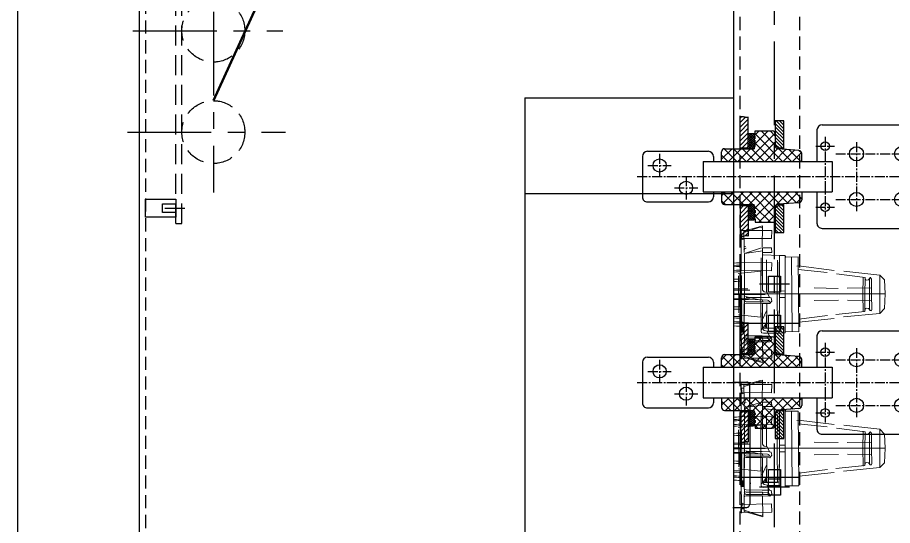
# Model space of a CAD drawing. Header units: millimetres. Extents: x 237080 to 246815, y -181726 to -175279.
# Drawn here: x 241404 to 242266, y -177125 to -176625 of the extents above; entities that cross this region are included whole.
import ezdxf

# ---------------------------------------------------------------- set-up
doc = ezdxf.new("R2010")
doc.units = ezdxf.units.MM
doc.header["$LTSCALE"] = 13
for name, pattern in [('CENTER', [50.8, 31.75, -6.35, 6.35, -6.35]), ('CENTER2', [1.125, 0.75, -0.125, 0.125, -0.125]), ('CENTERX2', [101.6, 63.5, -12.7, 12.7, -12.7]), ('DASHED', [0.75, 0.5, -0.25])]:
    doc.linetypes.add(name, pattern=pattern)
doc.layers.get('0').update_dxf_attribs({"color": 1, "linetype": 'CENTER'})
for name, color, linetype in [('1', 4, 'Continuous'), ('4虚线层', 6, 'DASHED'), ('C00-00-00', 7, 'Continuous'), ('PDF_几何图形', 7, 'Continuous'), ('中心线', 1, 'CENTER2'), ('尺寸线', 3, 'Continuous'), ('粗实线', 4, 'Continuous'), ('细实线', 2, 'Continuous')]:
    doc.layers.add(name, color=color, linetype=linetype)
doc.layers.add('标注、文本', color=3, linetype='Continuous', lineweight=25)

# ---------------------------------------------------------------- blocks, each defined once
blk = doc.blocks.new('qecweqw')
at = {"layer": 'C00-00-00'}
h = blk.add_hatch(color=256, dxfattribs=at)
h.dxf.hatch_style = 2
h.paths.add_polyline_path([(142974.3, -156956.21), (142974.35, -156987.54), (142977.81, -156988.34)])
h = blk.add_hatch(color=256, dxfattribs=at)
h.dxf.hatch_style = 2
h.paths.add_polyline_path([(142974.3, -156956.21), (142977.76, -156957.01), (142977.81, -156988.34)])
h = blk.add_hatch(color=256, dxfattribs=at)
h.dxf.hatch_style = 2
h.paths.add_polyline_path([(142974.35, -156987.54), (142974.46, -156993.4), (142977.22, -156994.03)])
h = blk.add_hatch(color=256, dxfattribs=at)
h.dxf.hatch_style = 2
h.paths.add_polyline_path([(142974.35, -156987.54), (142977.81, -156988.34), (142977.22, -156994.03)])
h = blk.add_hatch(color=256, dxfattribs=at)
h.dxf.hatch_style = 2
h.paths.add_polyline_path([(142974.46, -156993.4), (142977.22, -156994.03), (142974.3, -156994.09)])
at = {"color": 2, "linetype": 'ByBlock', "lineweight": 18}
blk.add_line((142967.45, -156925.7), (142967.45, -156987.68), dxfattribs=at)
blk.add_line((143116.33, -156956.23), (142967.45, -156956.54))
at = {"layer": '1', "color": 1, "linetype": 'CENTERX2', "lineweight": -3, "ltscale": 0.1}
blk.add_line((143032.45, -156985.23), (142973.45, -156985.23), dxfattribs=at)
at = {"layer": 'C00-00-00', "lineweight": 0}
for points in [[(142973.97, -156893.49), (143004.61, -156893.57), (143004.33, -156901.66), (142974.38, -156901.41)], [(142974.57, -156932.97), (143004.36, -156933.29), (143004.73, -156925.36), (142974.25, -156924.88)], [(142974.24, -157019.57), (143004.88, -157019.36), (143004.56, -157011.27), (142974.61, -157011.64)]]:
    blk.add_lwpolyline(points, close=True, dxfattribs=at)
for points in [[(142974.5, -156929.82), (142974.5, -156892.64)], [(142977.06, -156894.22), (142993.48, -156889.63), (142995.55, -156889.14), (142995.35, -156891.37)], [(142977.39, -156895.6), (142992.95, -156890.48), (142995.19, -156890.68)], [(142977.02, -156897.15), (142974.79, -156896.94), (142975.4, -156902.63), (142977.47, -156902.14)], [(142977.14, -156913.16), (142978.2, -156911.45), (142979.58, -156911.13)], [(142979.26, -156909.74), (142977.71, -156909.38), (142977.39, -156908)], [(142977.39, -156908), (142977.63, -156915.23)], [(142995.69, -156910.89), (142993.45, -156911.11), (142977.71, -156916.21)], [(142995.69, -156910.89), (143004.47, -156910.73), (143004.89, -156915.2), (142995.42, -156915.2)], [(142995.69, -156910.89), (142995.58, -156952.38), (142996.11, -156953.24), (142997.33, -156954.25)], [(142977.92, -156956.32), (142977.71, -156916.21), (142995.74, -156913.82)], [(142996.33, -156917.6), (143012.18, -156918.34), (143018.03, -156918.24), (143018.03, -156956.11)], [(143018.03, -156918.24), (143018.4, -156919.78), (143030.8, -156919.73), (143031.11, -156956.22)], [(143024.25, -156919.67), (143024.57, -156956.16)], [(142967.45, -156925.7), (142973.4, -156925.41)], [(142974.3, -156956.21), (142974.25, -156924.88), (142973.4, -156925.41), (142973.45, -156956.74)], [(142999.41, -156954.73), (142999.52, -156922.7)], [(143029.41, -156928.88), (143030.96, -156928.5), (143066.33, -156933.03)], [(142971.7, -156935.94), (142994.04, -156933.82)], [(142994.04, -156933.82), (142993.93, -156956.37)], [(143068.46, -156936.43), (143096.76, -156940.05)], [(143075.64, -156933.72), (143111.17, -156937.55), (143111.17, -156956.49)], [(143116.33, -156956.23), (143115.91, -156942.29), (143111.17, -156937.55)], [(143096.6, -156940.74), (143096.97, -156942.29), (143098.35, -156942.61), (143099.89, -156942.23), (143100.9, -156941.01)], [(143101.76, -156940.48), (143101.06, -156940.32), (143100.9, -156941.01)], [(143103.08, -156956.81), (143102.98, -156941.49), (143102.45, -156940.64), (143101.76, -156940.48)], [(142981.27, -156951.27), (142967.45, -156951.11)], [(142967.45, -156952.4), (142983.18, -156952.44)], [(142974.3, -156956.21), (142974.35, -156987.54), (142973.5, -156988.08), (142973.45, -156956.74)], [(142977.92, -156956.32), (142977.22, -156994.03), (142974.3, -156994.09), (142974.3, -156956.21)], [(142977.92, -156956.32), (142977.59, -156995.58), (142977.97, -156997.12), (142979.35, -156997.44)], [(142996.43, -156989.73), (142994.72, -156990.79), (142994.24, -156992.87), (142994.62, -156994.41), (142996.69, -156994.89), (143012.01, -156994.78), (143017.86, -156994.68), (143018.03, -156956.11)], [(142995.47, -156965.47), (142995.58, -156990.26), (143010.2, -156989.99), (143011.75, -156989.62), (143012.07, -156988.24), (143012.17, -156956.22)], [(143002.6, -156959.83), (143000.1, -156954.88), (142997.33, -156954.25)], [(143018.18, -156993.29), (143031.27, -156993.4), (143031.11, -156956.22)], [(143070.26, -156950.69), (143046.33, -156950.26)], [(143075.42, -156978.83), (143111.17, -156975.43), (143111.17, -156956.49)], [(143103.14, -156950.27), (143079.04, -156950.53)], [(143116.33, -156956.23), (143115.9, -156970.69), (143111.17, -156975.43)], [(142967.45, -156960.49), (142983.5, -156960.52)], [(142981.8, -156961.59), (142967.45, -156961.74)], [(142974.73, -156960.68), (142974.72, -156989.09)], [(142977.33, -156962.01), (142978.4, -156963.71), (142979.78, -156964.03)], [(142979.46, -156965.42), (142977.92, -156965.79), (142977.6, -156967.17)], [(142977.81, -156959.94), (142978.18, -156961.48), (142979.57, -156961.8)], [(142995.47, -156965.47), (142995.58, -156990.26), (142996.11, -156991.11), (142997.33, -156992.12)], [(142995.47, -156965.47), (143002.71, -156965.68)], [(142995.58, -156961.85), (142995.79, -156964.09)], [(142995.58, -156961.85), (142995.79, -156964.09)], [(143002.33, -156964.14), (143001.96, -156962.6), (143000.58, -156962.28)], [(143004.73, -156963.24), (143004.35, -156961.69), (143003.98, -156960.15), (143002.6, -156959.83)], [(143002.71, -156965.68), (143003.72, -156964.46), (143004.73, -156963.24)], [(143070.48, -156962.39), (143046.38, -156962.66)], [(143103.19, -156962.66), (143079.25, -156962.23)], [(142997.81, -156990.05), (142995.58, -156990.26), (142999.35, -156989.67), (142999.78, -156965.74)], [(143067.97, -156976.38), (143096.33, -156973.46)], [(143101.11, -156971.65), (143099.89, -156970.64), (143098.51, -156970.32), (143096.97, -156970.69), (143096.49, -156972.77)], [(143101.11, -156971.65), (143101.65, -156972.5), (143102.34, -156972.66)], [(143102.34, -156972.66), (143103.03, -156972.82), (143103.35, -156971.44)], [(142971.75, -156976.75), (142993.82, -156978.93)], [(143031.27, -156983.93), (143066.32, -156980.37)], [(142967.45, -156987.68), (142973.5, -156988.08)], [(142974.62, -156983.24), (142974.77, -157020.42)], [(142977.33, -156999.89), (142978.39, -157001.59), (142979.78, -157001.91)], [(142977.59, -156995.58), (142977.81, -156997.81), (142978.18, -156999.35), (142979.56, -156999.67)], [(142977.59, -157005.05), (142977.81, -156997.81)], [(143002.6, -156997.71), (143000.1, -156992.76), (142997.33, -156992.12)], [(143004.72, -157001.11), (143004.35, -156999.57), (143003.98, -156998.03), (143002.6, -156997.71)], [(142979.46, -157003.29), (142977.91, -157003.66), (142977.59, -157005.05)], [(142995.47, -157003.34), (143002.7, -157003.56)], [(143002.33, -157002.02), (143001.96, -157000.47), (143000.57, -157000.15)], [(143002.7, -157003.56), (143003.55, -157003.03), (143004.72, -157001.11)], [(142977.27, -157015.9), (142975.04, -157016.11), (142975.63, -157010.42), (142977.7, -157010.9)], [(142977.33, -157018.82), (142993.76, -157023.35), (142995.84, -157023.82), (142995.63, -157021.59)], [(142977.65, -157017.44), (142993.23, -157022.49), (142995.47, -157022.28)]]:
    blk.add_lwpolyline(points, dxfattribs=at)
for points in [[(142977.39, -156908), (142977.39, -156908), (142977.06, -156894.22), (142977.06, -156894.22)], [(142995.27, -156909.62), (142995.27, -156909.62), (142995.55, -156889.14), (142995.55, -156889.14)], [(142994.15, -156920.73), (142994.15, -156920.73), (142993.93, -156956.37), (142993.93, -156956.37)], [(143012.18, -156918.34), (143012.18, -156918.34), (143012.17, -156956.22), (143012.17, -156956.22)], [(142967.45, -156925.7), (142971.03, -156925.53), (142973.4, -156925.41), (142973.4, -156925.41)], [(142967.45, -156928.02), (142971.15, -156927.8), (142973.61, -156927.65), (142973.61, -156927.65)], [(142967.45, -156929.32), (142970.97, -156929.14), (142973.29, -156929.03), (142973.29, -156929.03)], [(143010.37, -156923.02), (143010.37, -156923.02), (143009.94, -156956.43), (143009.94, -156956.43)], [(143012.12, -156924.88), (143012.12, -156924.88), (143012.17, -156956.22), (143012.17, -156956.22)], [(142967.45, -156932.93), (142970.91, -156932.76), (142973.19, -156932.65), (142973.19, -156932.65)], [(142967.45, -156934.56), (142971.12, -156934.34), (142973.56, -156934.19), (142973.56, -156934.19)], [(142971.91, -156938.18), (142971.91, -156938.18), (142972.22, -156974.67), (142972.22, -156974.67)], [(142974.83, -156938.13), (142974.83, -156938.13), (142974.46, -156974.46), (142974.46, -156974.46)], [(143030.85, -156932.12), (143030.85, -156932.12), (143059.31, -156935.05), (143059.31, -156935.05)], [(143094.47, -156956.28), (143094.47, -156956.28), (143094.68, -156939.57), (143094.68, -156939.57)], [(142967.45, -156941.71), (142970.99, -156941.54), (142973.34, -156941.42), (142973.34, -156941.42)], [(142967.45, -156943.93), (142971.12, -156943.77), (142973.56, -156943.66), (142973.56, -156943.66)], [(143096.54, -156956.76), (143096.54, -156956.76), (143096.76, -156940.05), (143096.76, -156940.05)], [(143101.01, -156956.33), (143101.01, -156956.33), (143100.9, -156941.01), (143100.9, -156941.01)], [(143101.76, -156940.48), (143101.76, -156940.48), (143101.92, -156939.79), (143101.92, -156939.79)], [(142973.61, -156956.05), (142973.61, -156956.05), (142970.86, -156956.05), (142967.45, -156956.05)], [(142967.45, -156956.59), (142976.71, -156956.61), (142998.24, -156956.64), (142998.24, -156956.64)], [(142973.45, -156956.74), (142973.45, -156956.74), (142970.78, -156956.74), (142967.45, -156956.74)], [(142993.82, -156978.93), (142993.82, -156978.93), (142993.93, -156956.37), (142993.93, -156956.37)], [(142994.24, -156992.87), (142994.24, -156992.87), (142993.93, -156956.37), (142993.93, -156956.37)], [(143010.2, -156989.99), (143010.2, -156989.99), (143009.94, -156956.43), (143009.94, -156956.43)], [(143012.01, -156994.78), (143012.01, -156994.78), (143012.17, -156956.22), (143012.17, -156956.22)], [(143012.12, -156953.29), (143012.12, -156953.29), (143017.97, -156953.18), (143017.97, -156953.18)], [(143024.73, -156993.35), (143024.73, -156993.35), (143024.57, -156956.16), (143024.57, -156956.16)], [(143094.47, -156956.28), (143094.47, -156956.28), (143094.78, -156973.83), (143094.78, -156973.83)], [(143096.54, -156956.76), (143096.54, -156956.76), (143096.33, -156973.46), (143096.33, -156973.46)], [(143101.01, -156956.33), (143101.01, -156956.33), (143100.96, -156972.34), (143100.96, -156972.34)], [(143103.08, -156956.81), (143103.08, -156956.81), (143103.35, -156971.44), (143103.35, -156971.44)], [(142978.82, -156958.71), (142978.82, -156958.71), (142994.04, -156962.23), (142994.04, -156962.23)], [(142995.37, -156959.62), (142995.37, -156959.62), (142979.35, -156959.56), (142979.35, -156959.56)], [(142995.47, -156965.47), (142995.47, -156965.47), (142979.46, -156965.42), (142979.46, -156965.42)], [(142995.58, -156961.85), (142995.58, -156961.85), (142979.57, -156961.8), (142979.57, -156961.8)], [(142995.79, -156964.09), (142995.79, -156964.09), (142979.78, -156964.03), (142979.78, -156964.03)], [(143002.6, -156959.83), (143002.6, -156959.83), (142995.37, -156959.62), (142995.37, -156959.62)], [(142995.58, -156961.85), (142995.58, -156961.85), (143000.58, -156962.28), (143000.58, -156962.28)], [(142995.79, -156964.09), (142995.79, -156964.09), (143002.33, -156964.14), (143002.33, -156964.14)], [(143002.33, -156964.14), (143002.33, -156964.14), (143002.49, -156963.45), (143002.49, -156963.45)], [(143012.07, -156959.83), (143012.07, -156959.83), (143017.92, -156959.73), (143017.92, -156959.73)], [(142967.45, -156968.85), (142971.09, -156969.02), (142973.5, -156969.14), (142973.5, -156969.14)], [(142967.45, -156971.08), (142971.2, -156971.25), (142973.71, -156971.37), (142973.71, -156971.37)], [(142995.26, -156982.17), (142995.26, -156982.17), (142999.57, -156972.97), (142999.57, -156972.97)], [(142967.45, -156978.32), (142971.09, -156978.49), (142973.5, -156978.61), (142973.5, -156978.61)], [(142967.45, -156979.85), (142971.29, -156980.03), (142973.87, -156980.15), (142973.87, -156980.15)], [(142999.14, -156977.97), (142999.14, -156977.97), (142999.3, -156977.28), (142999.3, -156977.28)], [(143031.22, -156981.01), (143031.22, -156981.01), (143059.73, -156977.39), (143059.73, -156977.39)], [(142967.45, -156983.47), (142971.23, -156983.65), (142973.77, -156983.77), (142973.77, -156983.77)], [(142967.45, -156984.87), (142971.06, -156985.04), (142973.45, -156985.15), (142973.45, -156985.15)], [(142967.45, -156987.68), (142971.08, -156987.92), (142973.5, -156988.08), (142973.5, -156988.08)], [(142999.78, -156984.67), (142999.78, -156984.67), (142995.58, -156990.26), (142995.58, -156990.26)], [(142996.43, -156989.73), (142996.43, -156989.73), (143012.44, -156989.78), (143012.44, -156989.78)], [(142999.3, -156986.75), (142999.3, -156986.75), (142997.81, -156990.05), (142997.81, -156990.05)], [(142995.36, -156997.49), (142995.36, -156997.49), (142979.35, -156997.44), (142979.35, -156997.44)], [(142995.57, -156999.73), (142995.57, -156999.73), (142979.56, -156999.67), (142979.56, -156999.67)], [(142994.24, -156992.87), (142994.24, -156992.87), (142994.4, -156992.17), (142994.4, -156992.17)], [(143002.6, -156997.71), (143002.6, -156997.71), (142995.36, -156997.49), (142995.36, -156997.49)], [(142995.57, -156999.73), (142995.57, -156999.73), (142995.79, -157001.96), (142995.79, -157001.96)], [(142995.57, -156999.73), (142995.57, -156999.73), (143000.57, -157000.15), (143000.57, -157000.15)], [(142977.59, -157005.05), (142977.59, -157005.05), (142977.33, -157018.82), (142977.33, -157018.82)], [(142995.47, -157003.34), (142995.47, -157003.34), (142979.46, -157003.29), (142979.46, -157003.29)], [(142995.79, -157001.96), (142995.79, -157001.96), (142979.78, -157001.91), (142979.78, -157001.91)], [(142995.47, -157003.34), (142995.47, -157003.34), (142995.84, -157023.82), (142995.84, -157023.82)], [(142995.79, -157001.96), (142995.79, -157001.96), (143002.33, -157002.02), (143002.33, -157002.02)], [(143002.33, -157002.02), (143002.33, -157002.02), (143002.49, -157001.32), (143002.49, -157001.32)]]:
    blk.add_open_spline(points, degree=3, dxfattribs=at)
at = {"layer": '粗实线'}
for p, q in [((143001.45, -156977.23), (143013.45, -156977.23)), ((143001.45, -156993.23), (143001.45, -156977.23)), ((143013.45, -156977.23), (143013.45, -156993.23)), ((143013.45, -156993.23), (143001.45, -156993.23))]:
    blk.add_line(p, q, dxfattribs=at)
blk = doc.blocks.new('A$C3F113F42')
at = {"layer": '1', "color": 1, "linetype": 'CENTERX2', "lineweight": -3, "ltscale": 0.1}
for p, q in [((84.75, 340.79), (84.75, 30.31)), ((5.5, 290), (153.35, 290)), ((5.5, 190), (153.35, 190)), ((0, 90), (155.71, 90))]:
    blk.add_line(p, q, dxfattribs=at)
at = {"layer": '4虚线层', "ltscale": 3}
for p, q in [((53.75, 380), (47.75, 380)), ((47.75, 0), (47.75, 380)), ((53.75, 0), (53.75, 380)), ((36.98, 365), (62.09, 365)), ((36.98, 15), (62.09, 15)), ((47.75, 0), (53.75, 0))]:
    blk.add_line(p, q, dxfattribs=at)
at = {"layer": '4虚线层', "ltscale": 5}
for points in [[(17.75, 373.87), (47.75, 373.87), (47.75, 356.13), (17.75, 356.13)], [(17.75, 373.87), (47.75, 373.87), (47.75, 356.13), (17.75, 356.13)], [(17.75, 23.87), (47.75, 23.87), (47.75, 6.13), (17.75, 6.13)], [(17.75, 23.87), (47.75, 23.87), (47.75, 6.13), (17.75, 6.13)]]:
    blk.add_lwpolyline(points, close=True, dxfattribs=at)
at = {"layer": '4虚线层', "ltscale": 3}
for points in [[(34.78, 369.33), (47.75, 369.33), (47.75, 360.67), (34.78, 360.67)], [(34.78, 369.33), (47.75, 369.33), (47.75, 360.67), (34.78, 360.67)], [(34.78, 19.33), (47.75, 19.33), (47.75, 10.67), (34.78, 10.67)], [(34.78, 19.33), (47.75, 19.33), (47.75, 10.67), (34.78, 10.67)]]:
    blk.add_lwpolyline(points, close=True, dxfattribs=at)
for centre in [(84.75, 290), (84.75, 190), (84.75, 90)]:
    blk.add_circle(centre, 31, dxfattribs=at)
blk = doc.blocks.new('FTG1-1-1000')
at = {"layer": '尺寸线'}
h = blk.add_hatch(dxfattribs=at)
h.set_pattern_fill('ANSI37', color=1, scale=0.5)
h.set_pattern_definition([(45, (86802.9357, -159173.9614), (-1.122532, 1.122532), []), (135, (86802.9357, -159173.9614), (-1.122532, -1.122532), [])])
h.paths.add_polyline_path([(86977.35, -158870.73), (86963.37, -158870.73, 0.21525), (86962.35, -158872.98), (86962.35, -158876.73), (86977.35, -158876.73)])
h.paths.add_polyline_path([(86963.37, -158870.73), (86962.35, -158870.73), (86962.35, -158872.98, -0.21525)], flags=17)
h.paths.add_polyline_path([(86907.35, -158872.98, 0.21525), (86906.34, -158870.73), (86892.35, -158870.73), (86892.35, -158876.73), (86907.35, -158876.73)])
h.paths.add_polyline_path([(86901.38, -158873.92, -1), (86901.26, -158873.92, -1)], flags=16)
h.paths.add_polyline_path([(86907.35, -158870.73), (86906.34, -158870.73, -0.21525), (86907.35, -158872.98)], flags=17)
at = {"layer": '细实线'}
h = blk.add_hatch(dxfattribs=at)
h.set_pattern_fill('ANSI37', color=256, scale=2)
h.set_pattern_definition([(45, (85895.698, -152039.29), (-4.490128, 4.490128), []), (135, (85895.698, -152039.29), (-4.490128, -4.490128), [])])
h.paths.add_polyline_path([(86907.35, -158870.73), (86906.34, -158870.73, -0.21525), (86907.35, -158872.98)], flags=17)
h.paths.add_polyline_path([(86963.37, -158870.73), (86962.35, -158870.73), (86962.35, -158872.98, -0.21525)], flags=17)
h.paths.add_polyline_path([(86919.85, -158823.98), (86912.13, -158823.98, 0.391902), (86909.14, -158826.75), (86907.57, -158847.21, -0.391902), (86904.57, -158849.98), (86892.85, -158849.98, 0.414214), (86889.85, -158852.98), (86889.85, -158869.98), (86893.38, -158869.98, 0.774597), (86895.32, -158869.98), (86897.38, -158869.98, 0.774597), (86899.32, -158869.98), (86901.38, -158869.98, 0.774597), (86903.32, -158869.98), (86904.35, -158869.98, -0.182676), (86906.34, -158870.73), (86907.35, -158870.73), (86907.35, -158872.98), (86907.35, -158899.98, 0.414214), (86910.35, -158902.98), (86919.85, -158902.98)])
h.paths.add_polyline_path([(86979.85, -158852.98, 0.414214), (86976.85, -158849.98), (86965.13, -158849.98, -0.391902), (86962.14, -158847.21), (86960.57, -158826.75, 0.391902), (86957.57, -158823.98), (86949.85, -158823.98), (86949.85, -158902.98), (86959.35, -158902.98, 0.414214), (86962.35, -158899.98), (86962.35, -158870.73), (86963.37, -158870.73, -0.182676), (86965.35, -158869.98), (86966.38, -158869.98, 0.774597), (86968.32, -158869.98), (86970.38, -158869.98, 0.774597), (86972.32, -158869.98), (86974.38, -158869.98, 0.774597), (86976.32, -158869.98), (86979.85, -158869.98)])
h = blk.add_hatch(dxfattribs=at)
h.set_pattern_fill('ANSI31', color=256, scale=0.75)
h.set_pattern_definition([(45, (85895.6982, -152039.29), (-1.683798, 1.683798), [])])
h.paths.add_polyline_path([(86906.85, -158846.98), (86906.85, -158842.48), (86905.85, -158841.48), (86879.85, -158841.48), (86879.85, -158849.98), (86903.85, -158849.98)])
h.paths.add_polyline_path([(86989.85, -158841.48), (86963.85, -158841.48), (86962.85, -158842.48), (86962.85, -158846.98), (86965.85, -158849.98), (86989.85, -158849.98)])
h = blk.add_hatch(dxfattribs=at)
h.set_pattern_fill('ANSI31', color=256, angle=90)
h.set_pattern_definition([(135, (85895.6982, -152039.29), (-2.245064, -2.245064), [])])
edge = h.paths.add_edge_path()
edge.add_line((86906.35, -158876.73), (86876.12, -158876.73))
edge.add_spline(control_points=[(86876.12, -158876.73), (86876.34, -158877.51), (86876.77, -158879.32), (86875.51, -158881.95), (86875.84, -158883.86), (86876.05, -158884.73)], knot_values=[0.499135, 0.499135, 0.499135, 0.499135, 2.849112, 6.014083, 8.642199, 8.642199, 8.642199, 8.642199], degree=3, periodic=0)
edge.add_line((86876.05, -158884.73), (86906.35, -158884.73))
edge.add_line((86906.35, -158884.73), (86906.35, -158876.73))
edge = h.paths.add_edge_path()
edge.add_spline(control_points=[(86993.65, -158884.73), (86993.87, -158883.86), (86994.2, -158881.95), (86992.94, -158879.32), (86993.36, -158877.51), (86993.58, -158876.73)], knot_values=[0.499135, 0.499135, 0.499135, 0.499135, 3.12725, 6.292222, 8.642199, 8.642199, 8.642199, 8.642199], degree=3, periodic=0)
edge.add_line((86993.58, -158876.73), (86963.35, -158876.73))
edge.add_line((86963.35, -158876.73), (86963.35, -158884.73))
edge.add_line((86963.35, -158884.73), (86993.65, -158884.73))
at = {"layer": '中心线'}
for p, q in [((86934.85, -158985.98), (86934.85, -158653.98)), ((86912.35, -158790.48), (86912.35, -158667.48)), ((86957.35, -158790.48), (86957.35, -158667.48)), ((86900.85, -158680.98), (86968.85, -158680.98)), ((86900.85, -158725.48), (86968.85, -158725.48)), ((86900.85, -158769.98), (86968.85, -158769.98)), ((86904.85, -158810.23), (86904.85, -158791.73)), ((86964.85, -158810.23), (86964.85, -158791.73)), ((86895.6, -158800.98), (86974.1, -158800.98)), ((86945.85, -158949.48), (86945.85, -158926.48)), ((86934.35, -158937.98), (86957.35, -158937.98)), ((86923.85, -158975.48), (86923.85, -158952.48)), ((86912.35, -158963.98), (86935.35, -158963.98))]:
    blk.add_line(p, q, dxfattribs=at)
at = {"layer": '粗实线'}
for p, q in [((86883.85, -158803.98), (86883.85, -158663.98)), ((86888.85, -158658.98), (86980.85, -158658.98)), ((86985.85, -158803.98), (86985.85, -158663.98)), ((86919.85, -158920.98), (86919.85, -158793.98)), ((86919.85, -158793.98), (86949.85, -158793.98)), ((86949.85, -158920.98), (86949.85, -158793.98)), ((86888.85, -158808.98), (86919.85, -158808.98)), ((86949.85, -158808.98), (86980.85, -158808.98)), ((86909.14, -158826.75), (86907.57, -158847.21)), ((86919.85, -158823.98), (86912.13, -158823.98)), ((86949.85, -158823.98), (86957.57, -158823.98)), ((86960.57, -158826.75), (86962.14, -158847.21)), ((86879.85, -158841.48), (86879.85, -158849.98)), ((86908.01, -158841.48), (86879.85, -158841.48)), ((86906.85, -158842.48), (86905.85, -158841.48)), ((86906.85, -158842.48), (86906.85, -158846.98)), ((86906.85, -158842.48), (86907.93, -158842.48)), ((86989.85, -158841.48), (86961.7, -158841.48)), ((86961.78, -158842.48), (86962.85, -158842.48)), ((86962.85, -158842.48), (86963.85, -158841.48)), ((86962.85, -158842.48), (86962.85, -158846.98)), ((86989.85, -158849.98), (86989.85, -158841.48)), ((86879.85, -158849.98), (86904.57, -158849.98)), ((86889.85, -158869.98), (86889.85, -158852.98)), ((86906.85, -158846.98), (86903.85, -158849.98)), ((86907.58, -158846.98), (86906.85, -158846.98)), ((86962.85, -158846.98), (86962.12, -158846.98)), ((86962.85, -158846.98), (86965.85, -158849.98)), ((86965.13, -158849.98), (86989.85, -158849.98)), ((86979.85, -158869.98), (86979.85, -158852.98)), ((86893.38, -158869.98), (86889.85, -158869.98)), ((86892.35, -158876.73), (86892.35, -158870.73)), ((86892.35, -158870.73), (86907.35, -158870.73)), ((86897.38, -158869.98), (86895.32, -158869.98)), ((86901.38, -158869.98), (86899.32, -158869.98)), ((86904.35, -158869.98), (86903.32, -158869.98)), ((86907.35, -158899.98), (86907.35, -158870.73)), ((86962.35, -158899.98), (86962.35, -158870.73)), ((86977.35, -158870.73), (86962.35, -158870.73)), ((86965.35, -158869.98), (86966.38, -158869.98)), ((86968.32, -158869.98), (86970.38, -158869.98)), ((86972.32, -158869.98), (86974.38, -158869.98)), ((86976.32, -158869.98), (86979.85, -158869.98)), ((86977.35, -158876.73), (86977.35, -158870.73)), ((86907.35, -158876.73), (86876.12, -158876.73)), ((86906.35, -158884.73), (86906.35, -158876.73)), ((86962.35, -158876.73), (86993.58, -158876.73)), ((86963.35, -158884.73), (86963.35, -158876.73)), ((86907.35, -158884.73), (86876.05, -158884.73)), ((86962.35, -158884.73), (86993.65, -158884.73)), ((86919.85, -158902.98), (86910.35, -158902.98)), ((86949.85, -158902.98), (86959.35, -158902.98)), ((86914.85, -158910.98), (86919.85, -158910.98)), ((86949.85, -158910.98), (86954.85, -158910.98)), ((86909.85, -158975.98), (86909.85, -158915.98)), ((86919.85, -158920.98), (86949.85, -158920.98)), ((86959.85, -158975.98), (86959.85, -158915.98)), ((86914.85, -158980.98), (86954.85, -158980.98))]:
    blk.add_line(p, q, dxfattribs=at)
for centre, radius in [((86912.35, -158680.98), 7), ((86957.35, -158680.98), 7), ((86912.35, -158725.48), 7), ((86957.35, -158725.48), 7), ((86912.35, -158769.98), 7), ((86957.35, -158769.98), 7), ((86904.85, -158800.98), 4.25), ((86964.85, -158800.98), 4.25), ((86945.85, -158937.98), 6.5), ((86923.85, -158963.98), 6.5)]:
    blk.add_circle(centre, radius, dxfattribs=at)
for centre, radius, start, end in [((86888.85, -158663.98), 5, 90, 180), ((86980.85, -158663.98), 5, 0, 90), ((86888.85, -158803.98), 5, 180, 270), ((86980.85, -158803.98), 5, 270, 0), ((86912.13, -158826.98), 3, 90, 175.60129), ((86957.57, -158826.98), 3, 4.39871, 90), ((86892.85, -158852.98), 3, 90, 180), ((86904.57, -158846.98), 3, 270, 355.60129), ((86965.13, -158846.98), 3, 184.39871, 270), ((86976.85, -158852.98), 3, 0, 90), ((86894.35, -158869.73), 1, 194.47751, 345.52249), ((86898.35, -158869.73), 1, 194.47751, 345.52249), ((86902.35, -158869.73), 1, 194.47751, 345.52249), ((86904.35, -158872.98), 3, 0, 90), ((86965.35, -158872.98), 3, 90, 180), ((86967.35, -158869.73), 1, 194.47751, 345.52249), ((86971.35, -158869.73), 1, 194.47751, 345.52249), ((86975.35, -158869.73), 1, 194.47751, 345.52249), ((86910.35, -158899.98), 3, 180, 270), ((86959.35, -158899.98), 3, 270, 0), ((86914.85, -158915.98), 5, 90, 180), ((86954.85, -158915.98), 5, 0, 90), ((86914.85, -158975.98), 5, 180, 270), ((86954.85, -158975.98), 5, 270, 0)]:
    blk.add_arc(centre, radius, start, end, dxfattribs=at)
at = {"layer": '细实线'}
for points in [[(86876.12, -158876.73), (86876.34, -158877.51), (86876.77, -158879.32), (86875.51, -158881.95), (86875.84, -158883.86), (86876.05, -158884.73)], [(86993.58, -158876.73), (86993.36, -158877.51), (86992.94, -158879.32), (86994.2, -158881.95), (86993.87, -158883.86), (86993.65, -158884.73)]]:
    blk.add_open_spline(points, degree=3, knots=[0.499135, 0.499135, 0.499135, 0.499135, 2.849112, 6.014083, 8.642199, 8.642199, 8.642199, 8.642199], dxfattribs=at)

msp = doc.modelspace()

# ---------------------------------------------------------------- linework, layer by layer
at = {"layer": '1', "color": 1, "linetype": 'CENTERX2', "lineweight": -3, "ltscale": 0.1}
for p, q in [((242149.854, -177787.529), (242149.854, -176067.529)), ((242164.647, -176887.529), (242134.901, -176887.529)), ((242164.647, -177087.529), (242134.901, -177087.529))]:
    msp.add_line(p, q, dxfattribs=at)
at = {"layer": '4虚线层', "ltscale": 2}
for p, q in [((242115.854, -177787.529), (242115.854, -176067.529)), ((242174.854, -177787.529), (242174.854, -176067.529)), ((241529.854, -176237.529), (241529.854, -177681.529))]:
    msp.add_line(p, q, dxfattribs=at)
at = {"layer": 'PDF_几何图形'}
for p, q in [((242108.83, -176984.133), (242122.373, -176984.133)), ((242125.349, -177006.786), (242125.349, -176987.109)), ((242125.349, -177006.786), (242125.349, -177104.626)), ((242108.83, -177107.602), (242122.373, -177107.602))]:
    msp.add_line(p, q, dxfattribs=at)
for points in [[(242125.349, -176987.109), (242125.227, -176986.38), (242124.924, -176985.651), (242124.499, -176984.983), (242123.83, -176984.558), (242123.102, -176984.254), (242122.373, -176984.133)], [(242125.349, -177006.786), (242125.47, -177007.272), (242125.835, -177007.636), (242126.381, -177007.758)], [(242126.381, -177083.977), (242125.835, -177084.099), (242125.47, -177084.463), (242125.349, -177085.009)], [(242122.373, -177107.602), (242123.102, -177107.541), (242123.83, -177107.238), (242124.499, -177106.752), (242124.924, -177106.144), (242125.227, -177105.416), (242125.349, -177104.626)]]:
    msp.add_lwpolyline(points, dxfattribs=at)
at = {"layer": '粗实线', "lineweight": 50}
msp.add_line((241937.671, -175962.912), (241596.854, -176706.631), dxfattribs=at)
at = {"layer": '粗实线', "lineweight": 30}
for p, q in [((241523.854, -176237.529), (241523.854, -177681.529)), ((242109.854, -177781.529), (242109.854, -176237.529)), ((242109.854, -177787.529), (242109.854, -176237.529)), ((241403.854, -176460.714), (241403.854, -177310.714)), ((241903.854, -176703.935), (241903.854, -177298.242)), ((241903.854, -176703.935), (242109.854, -176703.935)), ((241903.854, -176798.286), (242109.854, -176798.286))]:
    msp.add_line(p, q, dxfattribs=at)
at = {"layer": '粗实线'}
for points in [[(242143.854, -176879.529), (242155.854, -176879.529), (242155.854, -176895.529), (242143.854, -176895.529)], [(242143.854, -177079.529), (242155.854, -177079.529), (242155.854, -177095.529), (242143.854, -177095.529)]]:
    msp.add_lwpolyline(points, close=True, dxfattribs=at)

# ---------------------------------------------------------------- block references
at = {"color": 7, "linetype": 'ByBlock', "lineweight": 30}
for p in [(99142.405, -19940.987), (99142.405, -20092.987)]:
    msp.add_blockref('qecweqw', p, dxfattribs=at)
at = {"layer": '标注、文本'}
msp.add_blockref('A$C3F113F42', (241512.105, -176827.631), dxfattribs=at)
at = {"layer": '标注、文本', "rotation": 270}
for p in [(401000.586, -89846.676), (401000.586, -90049.676)]:
    msp.add_blockref('FTG1-1-1000', p, dxfattribs=at)

doc.saveas('drawing.dxf')
